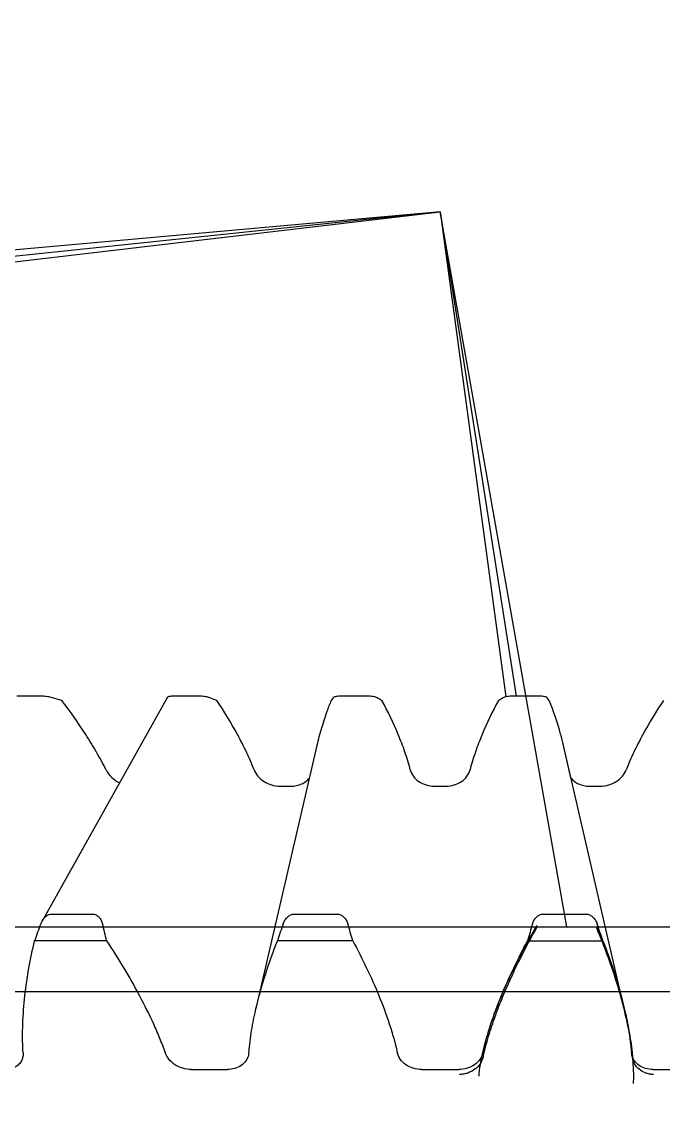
# Model space of a CAD drawing. Header units: inches. Extents: x -164 to 250, y -285 to 80.
# Drawn here: x 119.245 to 120.055, y 35.473 to 36.837 of the extents above; entities that cross this region are included whole.
import ezdxf

# ---------------------------------------------------------------- set-up
doc = ezdxf.new("R2010")
doc.units = ezdxf.units.IN
doc.header["$MEASUREMENT"] = 0
for name, color, linetype in [('LAYER_CURVE', 7, 'Continuous'), ('LAYER_CUT_FEAT', 7, 'Continuous'), ('LAYER_FEATURE', 7, 'Continuous')]:
    doc.layers.add(name, color=color, linetype=linetype)

msp = doc.modelspace()

# ---------------------------------------------------------------- linework, layer by layer
at = {"color": 7, "linetype": 'Continuous'}
for p, q in [((119.4294, 35.98449), (119.27083, 35.70211)), ((119.6178, 35.92374), (119.54099, 35.59151)), ((119.93872, 35.88288), (119.92927, 35.92374)), ((119.57096, 35.87234), (119.58547, 35.87234)), ((119.76612, 35.87234), (119.78096, 35.87234)), ((119.9616, 35.87234), (119.97612, 35.87234)), ((119.28327, 35.71082), (119.3344, 35.71082)), ((119.58961, 35.71082), (119.64308, 35.71082)), ((119.90399, 35.71082), (119.95746, 35.71082)), ((119.35235, 35.67724), (119.26143, 35.67724)), ((119.66323, 35.67724), (119.56815, 35.67724)), ((119.88385, 35.67724), (119.97892, 35.67724)), ((119.53199, 35.53612), (119.53155, 35.5332)), ((120.01552, 35.5332), (120.01508, 35.53612)), ((119.45894, 35.51463), (119.50481, 35.51463)), ((119.75009, 35.51463), (119.79698, 35.51463)), ((120.04227, 35.51463), (120.08814, 35.51463))]:
    msp.add_line(p, q, dxfattribs=at)
msp.add_circle((124.25513, 29.28373), 14)
for centre, radius, start, end in [((121.04128, 35.04202), 1.8898, 159.67192, 160.35876), ((119.29279, 35.68981), 0.02517, 150.75513, 159.73052), ((117.61016, 35.26309), 1.79074, 13.372, 14.0732), ((121.2687, 35.11427), 1.79131, 160.96397, 161.68279), ((117.9776, 35.18717), 1.75542, 16.21117, 16.93618), ((121.56947, 35.18717), 1.75542, 163.06382, 163.78883), ((118.27837, 35.11427), 1.79131, 18.31721, 19.03603)]:
    msp.add_arc(centre, radius, start, end, dxfattribs=at)
for points, knots in [([(119.35163, 35.89304), (119.34783, 35.90064), (119.33959, 35.91567), (119.3214, 35.94519), (119.30632, 35.96661), (119.29582, 35.98067)], [0, 0, 0, 0, 0.2450674, 0.4939369, 1, 1, 1, 1]), ([(119.53858, 35.89304), (119.53565, 35.90063), (119.52907, 35.91566), (119.51394, 35.9452), (119.5009, 35.96663), (119.49168, 35.98067)], [0, 0, 0, 0, 0.2451552, 0.4938789, 1, 1, 1, 1]), ([(119.63583, 35.98067), (119.63399, 35.97602), (119.62957, 35.96436), (119.62335, 35.94542), (119.61948, 35.931), (119.6178, 35.92374)], [0, 0, 0, 0, 0.2509088, 0.6259851, 1, 1, 1, 1]), ([(119.7358, 35.89304), (119.73386, 35.9006), (119.72924, 35.9156), (119.71786, 35.94513), (119.70741, 35.96661), (119.69985, 35.98067)], [0, 0, 0, 0, 0.2466098, 0.4955293, 1, 1, 1, 1]), ([(119.84722, 35.98067), (119.83966, 35.96661), (119.82922, 35.94513), (119.81783, 35.9156), (119.81321, 35.9006), (119.81128, 35.89304)], [0, 0, 0, 0, 0.5044707, 0.7533902, 1, 1, 1, 1]), ([(119.92927, 35.92374), (119.92815, 35.92858), (119.92322, 35.94788), (119.91674, 35.96676), (119.91124, 35.98067)], [0, 0, 0, 0, 0.2493414, 1, 1, 1, 1]), ([(120.0554, 35.98067), (120.04618, 35.96663), (120.03313, 35.9452), (120.01801, 35.91566), (120.01143, 35.90063), (120.00849, 35.89304)], [0, 0, 0, 0, 0.5061211, 0.7548448, 1, 1, 1, 1]), ([(119.35163, 35.89304), (119.3534, 35.88952), (119.35834, 35.88296), (119.365, 35.87821), (119.36867, 35.87635)], [0, 0, 0, 0, 0.4890009, 1, 1, 1, 1]), ([(119.53858, 35.89304), (119.53973, 35.89008), (119.54324, 35.88437), (119.55097, 35.87774), (119.56049, 35.87339), (119.56749, 35.87234), (119.57096, 35.87234)], [0, 0, 0, 0, 0.2351198, 0.4851943, 0.7432884, 1, 1, 1, 1]), ([(119.58547, 35.87234), (119.58998, 35.87234), (119.59676, 35.87367), (119.60422, 35.8782), (119.60717, 35.88122), (119.60838, 35.88286)], [0, 0, 0, 0, 0.519581, 0.7648781, 1, 1, 1, 1]), ([(119.7358, 35.89304), (119.73655, 35.89012), (119.73935, 35.88437), (119.74647, 35.87767), (119.75572, 35.87334), (119.76263, 35.87234), (119.76612, 35.87234)], [0, 0, 0, 0, 0.2306075, 0.4753035, 0.7336615, 1, 1, 1, 1]), ([(119.78096, 35.87234), (119.78444, 35.87234), (119.79135, 35.87334), (119.8006, 35.87767), (119.80772, 35.88437), (119.81053, 35.89012), (119.81128, 35.89304)], [0, 0, 0, 0, 0.2663384, 0.5246962, 0.7693921, 1, 1, 1, 1]), ([(119.93869, 35.88286), (119.9399, 35.88122), (119.94285, 35.8782), (119.95032, 35.87367), (119.9571, 35.87234), (119.9616, 35.87234)], [0, 0, 0, 0, 0.2351219, 0.480419, 1, 1, 1, 1]), ([(119.97612, 35.87234), (119.97959, 35.87234), (119.98658, 35.87339), (119.9961, 35.87774), (120.00383, 35.88437), (120.00735, 35.89008), (120.00849, 35.89304)], [0, 0, 0, 0, 0.2567116, 0.5148057, 0.7648802, 1, 1, 1, 1]), ([(119.27083, 35.70211), (119.27149, 35.70328), (119.273, 35.70552), (119.27589, 35.70834), (119.27937, 35.71031), (119.28199, 35.71082), (119.28327, 35.71082)], [0, 0, 0, 0, 0.254629, 0.5077286, 0.7569015, 1, 1, 1, 1]), ([(119.3344, 35.71082), (119.33598, 35.71082), (119.33916, 35.71006), (119.34299, 35.70711), (119.34567, 35.70311), (119.34677, 35.70009), (119.34716, 35.69853)], [0, 0, 0, 0, 0.2489362, 0.496595, 0.746634, 1, 1, 1, 1]), ([(119.57535, 35.69853), (119.57589, 35.7001), (119.5773, 35.70315), (119.58042, 35.70713), (119.58459, 35.71004), (119.58795, 35.71082), (119.58961, 35.71082)], [0, 0, 0, 0, 0.2494015, 0.4998733, 0.7506078, 1, 1, 1, 1]), ([(119.64308, 35.71082), (119.64473, 35.71082), (119.64806, 35.71006), (119.65216, 35.70714), (119.65513, 35.70314), (119.65641, 35.7001), (119.65689, 35.69853)], [0, 0, 0, 0, 0.2515887, 0.5016261, 0.7508882, 1, 1, 1, 1]), ([(119.89018, 35.69853), (119.89066, 35.7001), (119.89195, 35.70314), (119.89491, 35.70714), (119.89901, 35.71006), (119.90234, 35.71082), (119.90399, 35.71082)], [0, 0, 0, 0, 0.2491117, 0.4983742, 0.7484117, 1, 1, 1, 1]), ([(119.95746, 35.71082), (119.95912, 35.71082), (119.96248, 35.71004), (119.96666, 35.70713), (119.96977, 35.70315), (119.97118, 35.7001), (119.97172, 35.69853)], [0, 0, 0, 0, 0.2493926, 0.5001269, 0.7505985, 1, 1, 1, 1]), ([(119.24691, 35.53612), (119.24653, 35.54216), (119.24615, 35.55422), (119.24651, 35.57815), (119.24971, 35.61944), (119.25602, 35.65437), (119.26143, 35.67724)], [0, 0, 0, 0, 0.1275895, 0.254046, 0.5045545, 1, 1, 1, 1]), ([(119.35235, 35.67724), (119.35979, 35.66591), (119.37414, 35.64308), (119.39401, 35.60813), (119.40884, 35.57844), (119.41931, 35.55438), (119.42402, 35.54223), (119.42617, 35.53612)], [0, 0, 0, 0, 0.2548075, 0.506722, 0.755332, 0.8782334, 1, 1, 1, 1]), ([(119.54099, 35.59151), (119.54436, 35.60609), (119.55245, 35.63502), (119.56262, 35.66326), (119.56815, 35.67724)], [0, 0, 0, 0, 0.4989043, 1, 1, 1, 1]), ([(119.66323, 35.67724), (119.66932, 35.6659), (119.68095, 35.64304), (119.69653, 35.60807), (119.7076, 35.57838), (119.71498, 35.55434), (119.71809, 35.54222), (119.71944, 35.53612)], [0, 0, 0, 0, 0.2536009, 0.5048176, 0.7536144, 0.8771228, 1, 1, 1, 1]), ([(119.82763, 35.53612), (119.82898, 35.54222), (119.83209, 35.55434), (119.83947, 35.57838), (119.85055, 35.60807), (119.86612, 35.64304), (119.87775, 35.6659), (119.88385, 35.67724)], [0, 0, 0, 0, 0.1228772, 0.2463857, 0.4951826, 0.7463992, 1, 1, 1, 1]), ([(119.97892, 35.67724), (119.98445, 35.66326), (119.99462, 35.63502), (120.00271, 35.60609), (120.00608, 35.59151)], [0, 0, 0, 0, 0.5010958, 1, 1, 1, 1]), ([(119.53199, 35.53612), (119.53275, 35.54546), (119.5352, 35.56404), (119.53888, 35.5824), (119.54099, 35.59151)], [0, 0, 0, 0, 0.5003057, 1, 1, 1, 1]), ([(120.00608, 35.59151), (120.00819, 35.5824), (120.01187, 35.56404), (120.01433, 35.54546), (120.01508, 35.53612)], [0, 0, 0, 0, 0.4996944, 1, 1, 1, 1]), ([(119.24503, 35.5261), (119.24419, 35.52436), (119.24189, 35.52107), (119.23699, 35.51737), (119.23098, 35.51511), (119.22661, 35.51463), (119.22437, 35.51463)], [0, 0, 0, 0, 0.2342597, 0.4751599, 0.7294017, 1, 1, 1, 1]), ([(119.24691, 35.53612), (119.24703, 35.53439), (119.24685, 35.53092), (119.24577, 35.52762), (119.24503, 35.5261)], [0, 0, 0, 0, 0.5082674, 1, 1, 1, 1]), ([(119.45894, 35.51463), (119.45539, 35.51463), (119.44823, 35.51573), (119.43852, 35.52026), (119.43071, 35.52715), (119.42725, 35.53307), (119.42617, 35.53612)], [0, 0, 0, 0, 0.2569325, 0.5154156, 0.7654631, 1, 1, 1, 1]), ([(119.53155, 35.5332), (119.53096, 35.53055), (119.52865, 35.52536), (119.52242, 35.5193), (119.51416, 35.51547), (119.50796, 35.51463), (119.50481, 35.51463)], [0, 0, 0, 0, 0.2320439, 0.4732, 0.7292789, 1, 1, 1, 1]), ([(119.75009, 35.51463), (119.74652, 35.51463), (119.73944, 35.51567), (119.73, 35.52018), (119.72282, 35.52715), (119.72011, 35.53312), (119.71944, 35.53612)], [0, 0, 0, 0, 0.2666923, 0.5252603, 0.7697326, 1, 1, 1, 1]), ([(119.82763, 35.53612), (119.82696, 35.53312), (119.82425, 35.52715), (119.81707, 35.52018), (119.80763, 35.51567), (119.80055, 35.51463), (119.79698, 35.51463)], [0, 0, 0, 0, 0.2302675, 0.4747394, 0.7333072, 1, 1, 1, 1]), ([(120.04227, 35.51463), (120.03911, 35.51463), (120.03292, 35.51547), (120.02465, 35.5193), (120.01842, 35.52536), (120.01612, 35.53055), (120.01552, 35.5332)], [0, 0, 0, 0, 0.2707201, 0.5267991, 0.7679557, 1, 1, 1, 1])]:
    msp.add_open_spline(points, degree=3, knots=knots, dxfattribs=at)
at = {"layer": 'LAYER_CURVE', "color": 40, "linetype": 'Continuous'}
for p, q in [((118.35176, 36.43053), (119.77354, 36.59732)), ((119.77354, 36.59732), (118.81521, 36.51172)), ((119.77354, 36.59732), (118.81521, 36.49737)), ((119.93357, 35.69496), (119.77354, 36.59732)), ((119.77354, 36.59732), (119.86941, 35.98582)), ((119.77354, 36.59732), (119.85647, 35.98509)), ((120.00574, 35.59143), (120.00554, 35.59222))]:
    msp.add_line(p, q, dxfattribs=at)
at = {"layer": 'LAYER_CURVE', "color": 4, "linetype": 'Continuous'}
for p, q in [((118.24386, 35.69496), (121.30294, 35.69496)), ((118.30525, 35.61306), (119.77354, 35.61306)), ((119.77354, 35.61306), (121.24183, 35.61306)), ((120.01582, 35.5362), (120.01637, 35.53013))]:
    msp.add_line(p, q, dxfattribs=at)
at = {"layer": 'LAYER_CURVE', "color": 40, "linetype": 'Continuous'}
msp.add_arc((119.70127, 35.49959), 0.31689, 6.27125, 6.64209, dxfattribs=at)
for points, knots in [([(119.82265, 35.50637), (119.82271, 35.50746), (119.82302, 35.51207), (119.82438, 35.52164), (119.82747, 35.53744), (119.8332, 35.55904), (119.84229, 35.58641), (119.85551, 35.6192), (119.87117, 35.65207), (119.88503, 35.67784), (119.89311, 35.69187), (119.89587, 35.69656)], [0, 0, 0, 0, 0.0092707, 0.0410306, 0.1009358, 0.1943011, 0.3262713, 0.5017475, 0.725343, 0.9084477, 1, 1, 1, 1]), ([(120.00554, 35.59222), (120.00414, 35.59784), (119.99892, 35.61734), (119.98958, 35.64635), (119.9794, 35.67328), (119.97333, 35.68799), (119.97124, 35.69292)], [0, 0, 0, 0, 0.1497262, 0.5312946, 0.8437649, 1, 1, 1, 1]), ([(120.01603, 35.53625), (120.0156, 35.53993), (120.01378, 35.5535), (120.01035, 35.57191), (120.00707, 35.58606), (120.00574, 35.59143)], [0, 0, 0, 0, 0.1800604, 0.6820017, 1, 1, 1, 1]), ([(120.01754, 35.49696), (120.01764, 35.49804), (120.01797, 35.50265), (120.01795, 35.51228), (120.01734, 35.52344), (120.01659, 35.53127), (120.01626, 35.53421)], [0, 0, 0, 0, 0.0670424, 0.2967169, 0.7299277, 1, 1, 1, 1])]:
    msp.add_open_spline(points, degree=3, knots=knots, dxfattribs=at)
at = {"layer": 'LAYER_CURVE', "color": 4, "linetype": 'Continuous'}
for points, knots in [([(119.8278, 35.53013), (119.82819, 35.53195), (119.8297, 35.53857), (119.83263, 35.54968), (119.83795, 35.56738), (119.84516, 35.58811), (119.85458, 35.61164), (119.86443, 35.63378), (119.87784, 35.6615), (119.88868, 35.68163), (119.89615, 35.69474)], [0, 0, 0, 0, 0.0320824, 0.1165423, 0.1964562, 0.3467542, 0.4879556, 0.6227052, 0.7517701, 1, 1, 1, 1]), ([(119.89615, 35.69475), (119.89855, 35.69477), (119.90335, 35.69482), (119.90934, 35.69487), (119.91413, 35.6949), (119.91771, 35.69492), (119.92075, 35.69493), (119.92278, 35.69494), (119.92408, 35.69494), (119.92465, 35.69495), (119.92678, 35.69495), (119.92906, 35.69495), (119.93211, 35.69495), (119.93568, 35.69494), (119.93932, 35.69494), (119.94189, 35.69494), (119.94385, 35.69494), (119.94457, 35.69494), (119.94554, 35.69493), (119.94708, 35.69493), (119.94887, 35.69492), (119.95064, 35.69491), (119.95223, 35.6949), (119.95323, 35.6949), (119.95521, 35.69488), (119.95911, 35.69485), (119.96445, 35.6948), (119.96879, 35.69476), (119.97095, 35.69475)], [0, 0, 0, 0, 0.125, 0.25, 0.3125, 0.375, 0.4375, 0.46875, 0.484375, 0.5, 0.515625, 0.53125, 0.5625, 0.59375, 0.625, 0.65625, 0.6640625, 0.671875, 0.6875, 0.71875, 0.75, 0.78125, 0.8125, 0.828125, 0.84375, 0.875, 0.9375, 1, 1, 1, 1]), ([(119.97095, 35.69474), (119.9766, 35.68163), (119.98463, 35.6615), (119.99418, 35.63378), (120.00064, 35.61261), (120.0044, 35.59835), (120.00606, 35.5915)], [0, 0, 0, 0, 0.3905203, 0.5935677, 0.8055585, 1, 1, 1, 1]), ([(120.00606, 35.5915), (120.0063, 35.59052), (120.00852, 35.58121), (120.0114, 35.56738), (120.01422, 35.54988), (120.01536, 35.54079), (120.01582, 35.5362)], [0, 0, 0, 0, 0.0535643, 0.5108096, 0.7539283, 1, 1, 1, 1]), ([(119.8278, 35.53013), (119.82731, 35.52872), (119.82655, 35.52583), (119.82339, 35.52048), (119.81778, 35.51464), (119.80999, 35.5106), (119.8033, 35.50869), (119.79975, 35.50842), (119.798, 35.50821)], [0, 0, 0, 0, 0.125, 0.25, 0.5, 0.75, 0.875, 1, 1, 1, 1]), ([(120.0431, 35.50821), (120.0414, 35.50842), (120.03794, 35.50867), (120.03148, 35.51059), (120.0244, 35.51449), (120.01943, 35.52045), (120.01703, 35.52578), (120.01666, 35.5287), (120.01637, 35.53013)], [0, 0, 0, 0, 0.125, 0.25, 0.5, 0.75, 0.875, 1, 1, 1, 1])]:
    msp.add_open_spline(points, degree=3, knots=knots, dxfattribs=at)
at = {"layer": 'LAYER_CUT_FEAT', "color": 7, "linetype": 'Continuous'}
for p, q in [((119.27094, 35.98582), (119.23883, 35.98582)), ((119.47063, 35.98582), (119.43536, 35.98582)), ((119.63829, 35.98395), (119.63583, 35.98067)), ((119.68355, 35.98582), (119.64667, 35.98582)), ((119.90041, 35.98582), (119.86352, 35.98582)), ((119.91124, 35.98067), (119.90879, 35.98395))]:
    msp.add_line(p, q, dxfattribs=at)
for centre, radius, start, end in [((118.30282, 32.39944), 3.71635, 74.5024, 74.69303), ((118.94787, 34.48518), 1.59129, 70.01715, 70.36608), ((119.45069, 35.5388), 0.50728, 60.58237, 61.34661), ((120.11014, 35.51402), 0.53561, 118.67361, 119.39742)]:
    msp.add_arc(centre, radius, start, end, dxfattribs=at)
for points, knots in [([(119.2839, 35.98395), (119.28195, 35.98448), (119.27879, 35.98513), (119.27446, 35.98568), (119.2721, 35.98582), (119.27094, 35.98582)], [0, 0, 0, 0, 0.462373, 0.7344521, 1, 1, 1, 1]), ([(119.43536, 35.98582), (119.43453, 35.98582), (119.43309, 35.98577), (119.43126, 35.9855), (119.43006, 35.98511), (119.42952, 35.9847), (119.4294, 35.98449)], [0, 0, 0, 0, 0.3970556, 0.6907938, 0.8827326, 1, 1, 1, 1]), ([(119.48256, 35.98395), (119.48094, 35.98453), (119.47699, 35.98543), (119.47295, 35.98582), (119.47063, 35.98582)], [0, 0, 0, 0, 0.4251158, 1, 1, 1, 1]), ([(119.64667, 35.98582), (119.64555, 35.98582), (119.64358, 35.98573), (119.64105, 35.98532), (119.63934, 35.98477), (119.63851, 35.98424), (119.63829, 35.98395)], [0, 0, 0, 0, 0.383493, 0.6760593, 0.874264, 1, 1, 1, 1]), ([(119.69393, 35.98395), (119.69343, 35.98422), (119.69217, 35.98472), (119.68873, 35.98558), (119.68574, 35.98582), (119.68355, 35.98582)], [0, 0, 0, 0, 0.1611543, 0.3808346, 1, 1, 1, 1]), ([(119.86352, 35.98582), (119.86133, 35.98582), (119.85834, 35.98558), (119.8549, 35.98472), (119.85364, 35.98422), (119.85314, 35.98395)], [0, 0, 0, 0, 0.6191657, 0.8388461, 1, 1, 1, 1]), ([(119.90879, 35.98395), (119.90856, 35.98424), (119.90773, 35.98477), (119.90603, 35.98532), (119.9035, 35.98573), (119.90152, 35.98582), (119.90041, 35.98582)], [0, 0, 0, 0, 0.1257363, 0.323941, 0.6165071, 1, 1, 1, 1])]:
    msp.add_open_spline(points, degree=3, knots=knots, dxfattribs=at)
at = {"layer": 'LAYER_FEATURE', "color": 7, "linetype": 'Continuous'}
msp.add_line((120.00608, 35.59151), (119.92927, 35.92374), dxfattribs=at)

doc.saveas('drawing.dxf')
